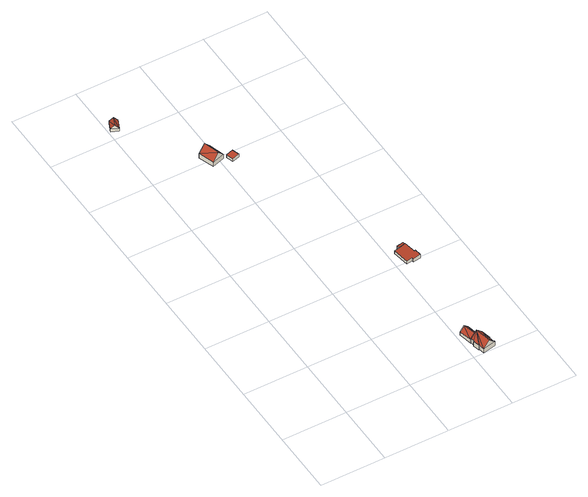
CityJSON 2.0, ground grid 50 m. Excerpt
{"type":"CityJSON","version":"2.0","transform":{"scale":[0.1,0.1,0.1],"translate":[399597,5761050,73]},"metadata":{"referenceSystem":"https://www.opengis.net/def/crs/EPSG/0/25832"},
"CityObjects":{
"building1":{"type":"Building","attributes":{"Gemeindeschluessel":"05515000","Geometrietyp2DReferenz":"3000","function":"31001_2460","roofType":"3100","measuredHeight":5.73},"geometry":[{"type":"Solid","lod":"2","boundaries":[[[[0,1,2,3]],[[4,5,1,0]],[[6,7,5,4]],[[3,2,7,6]],[[0,8,4]],[[6,9,3]],[[9,8,0]],[[0,3,9]],[[6,4,8]],[[8,9,6]],[[1,5,7,2]]]],"semantics":{"surfaces":[{"type":"WallSurface"},{"type":"RoofSurface"},{"type":"GroundSurface"}],"values":[[0,0,0,0,0,0,1,1,1,1,2]]}}]},
"building2":{"type":"Building","attributes":{"Gemeindeschluessel":"05515000","Geometrietyp2DReferenz":"3000","function":"31001_2460","roofType":"3100","measuredHeight":6.72},"geometry":[{"type":"Solid","lod":"2","boundaries":[[[[10,11,12,13]],[[14,15,11,10]],[[16,17,15,14]],[[13,12,17,16]],[[10,18,14]],[[16,19,13]],[[13,19,18]],[[18,10,13]],[[19,16,14]],[[14,18,19]],[[11,15,17,12]]]],"semantics":{"surfaces":[{"type":"WallSurface"},{"type":"RoofSurface"},{"type":"GroundSurface"}],"values":[[0,0,0,0,0,0,1,1,1,1,2]]}}]},
"building3":{"type":"Building","attributes":{"Gemeindeschluessel":"05515000","Geometrietyp2DReferenz":"3000","function":"31001_1000","roofType":"5000","measuredHeight":8.9},"address":[{"country":"Germany","locality":"Münster","thoroughfareNumber":"488","thoroughfareName":"Rüschhausweg"}],"geometry":[{"type":"Solid","lod":"2","boundaries":[[[[20,21,22,23]],[[24,25,21,20]],[[26,27,25,24]],[[28,29,27,26]],[[30,31,29,28]],[[32,33,31,30]],[[34,35,33,32]],[[36,37,35,34]],[[38,39,37,36]],[[40,41,39,38]],[[42,43,41,40]],[[44,45,43,42]],[[46,47,45,44]],[[23,22,47,46]],[[20,26,24]],[[32,30,28]],[[48,32,28]],[[48,28,26]],[[48,26,20]],[[20,49,48]],[[34,48,49]],[[36,34,49]],[[38,36,49]],[[42,38,49]],[[44,42,49]],[[46,44,49]],[[49,23,46]],[[42,40,38]],[[23,49,20]],[[32,48,34]],[[21,25,27,29,31,33,35,37,39,41,43,45,47,22]]]],"semantics":{"surfaces":[{"type":"WallSurface"},{"type":"RoofSurface"},{"type":"GroundSurface"}],"values":[[0,0,0,0,0,0,0,0,0,0,0,0,0,0,1,1,1,1,1,1,1,1,1,1,1,1,1,1,0,0,2]]}}]},
"building4":{"type":"Building","attributes":{"Gemeindeschluessel":"05515000","Geometrietyp2DReferenz":"3000","function":"31001_1000","roofType":"3100","measuredHeight":9.74},"address":[{"country":"Germany","locality":"Münster","thoroughfareNumber":"17","thoroughfareName":"Waltruper Weg"}],"geometry":[{"type":"Solid","lod":"2","boundaries":[[[[50,51,52,53]],[[54,55,51,50]],[[56,57,55,54]],[[53,52,57,56]],[[50,58,54]],[[56,59,53]],[[59,58,50]],[[50,53,59]],[[56,54,58]],[[58,59,56]],[[51,55,57,52]]]],"semantics":{"surfaces":[{"type":"WallSurface"},{"type":"RoofSurface"},{"type":"GroundSurface"}],"values":[[0,0,0,0,0,0,1,1,1,1,2]]}}]},
"building5":{"type":"Building","attributes":{"Gemeindeschluessel":"05515000","Geometrietyp2DReferenz":"3000","function":"31001_2460","roofType":"1000","measuredHeight":2.53},"geometry":[{"type":"Solid","lod":"2","boundaries":[[[[60,61,62,63]],[[64,65,61,60]],[[66,67,65,64]],[[63,62,67,66]],[[64,60,63,66]],[[61,65,67,62]]]],"semantics":{"surfaces":[{"type":"WallSurface"},{"type":"RoofSurface"},{"type":"GroundSurface"}],"values":[[0,0,0,0,1,2]]}}]},
"building6":{"type":"Building","attributes":{"Gemeindeschluessel":"05515000","Geometrietyp2DReferenz":"3000","function":"31001_3060"},"address":[{"country":"Germany","locality":"Münster","thoroughfareNumber":"492","thoroughfareName":"Rüschhausweg"}],"children":["building6-1","building6-2"]},
"building6-1":{"type":"BuildingPart","attributes":{"roofType":"2100","measuredHeight":2.57},"parents":["building6"],"geometry":[{"type":"Solid","lod":"2","boundaries":[[[[68,69,70,71]],[[72,73,74,75]],[[71,70,73,72]],[[75,68,71,72]],[[69,74,73,70]],[[69,68,75,74]]]],"semantics":{"surfaces":[{"type":"WallSurface"},{"type":"RoofSurface"},{"type":"GroundSurface"},{"type":"ClosureSurface"}],"values":[[0,0,0,1,2,3]]}}]},
"building6-2":{"type":"BuildingPart","attributes":{"roofType":"2100","measuredHeight":3.4},"parents":["building6"],"geometry":[{"type":"Solid","lod":"2","boundaries":[[[[76,75,74,77,78]],[[79,80,69,68,81]],[[82,83,80,79]],[[84,85,83,82]],[[86,87,85,84]],[[88,89,87,86]],[[90,91,89,88]],[[78,77,91,90]],[[88,86,84,82,79,81,76,78,90]],[[74,69,80,83,85,87,89,91,77]],[[75,76,81,68]],[[69,74,75,68]]]],"semantics":{"surfaces":[{"type":"WallSurface"},{"type":"RoofSurface"},{"type":"GroundSurface"},{"type":"ClosureSurface"}],"values":[[0,0,0,0,0,0,0,0,1,2,0,3]]}}]}
},
"vertices":[
[38,3132,52],[38,3132,25],[5,3062,25],[5,3062,52],[92,3107,52],[92,3107,25],[60,3036,52],[60,3036,25],[65,3120,82],[32,3049,82],
[1029,226,40],[1029,226,9],[1050,129,9],[1050,129,40],[1099,241,40],[1099,241,9],[1120,143,40],[1120,143,9],[1064,233,76],[1085,136,76],
[1152,150,45],[1152,150,5],[1050,129,5],[1050,129,45],[1169,71,45],[1169,71,5],[1165,70,45],[1165,70,5],[1174,27,45],[1174,27,5],[1178,28,45],[1178,28,5],[1179,23,45],[1179,23,5],[1081,2,45],[1081,2,5],[1072,46,45],[1072,46,5],[1067,45,45],[1067,45,5],[1056,97,45],[1056,97,5],[1061,98,45],[1061,98,5],[1055,126,45],[1055,126,5],[1050,125,45],[1050,125,5],[1130,13,94],[1104,140,94],
[388,2546,63],[388,2546,23],[428,2425,23],[428,2425,63],[487,2577,63],[487,2577,23],[525,2455,63],[525,2455,23],[437,2561,120],[476,2440,120],
[564,2398,49],[564,2398,24],[621,2416,24],[621,2416,49],[546,2455,49],[546,2455,24],[603,2473,49],[603,2473,24],
[1141,1124,40],[1141,1124,14],[1137,1148,14],[1137,1148,38],[1087,1139,38],[1087,1139,14],[1090,1114,14],[1090,1114,40],
[1090,1114,42],[1047,1106,14],[1047,1106,37],[1157,1032,47],[1157,1032,14],[1141,1124,47],[1166,1033,48],[1166,1033,14],[1174,982,48],[1174,982,14],[1114,972,42],[1114,972,14],[1112,987,42],[1112,987,14],[1068,979,37],[1068,979,14]
]}
